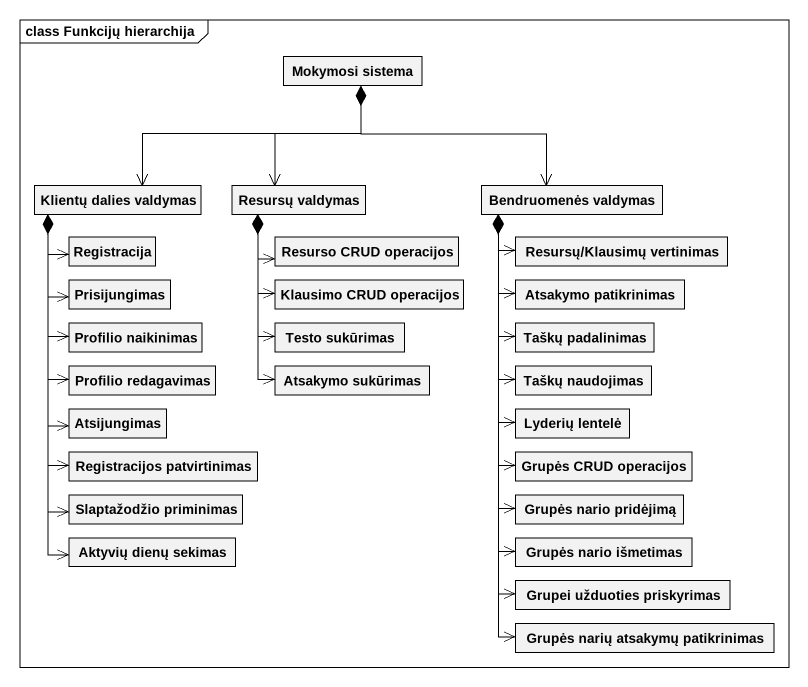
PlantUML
@startuml
mainframe class Funkcijų hierarchija
hide circle
hide empty members
class "Mokymosi sistema" as Mokymosi_sistema
class "Klientų dalies valdymas" as Klientų_dalies_valdymas
class "Resursų valdymas" as Resursų_valdymas
class "Bendruomenės valdymas" as Bendruomenės_valdymas
class Registracija
class "Resurso CRUD operacijos" as Resurso_CRUD_operacijos
class "Resursų/Klausimų vertinimas" as Resursų_Klausimų_vertinimas
class Prisijungimas
class "Profilio naikinimas" as Profilio_naikinimas
class "Testo sukūrimas" as Testo_sukūrimas
class "Klausimo CRUD operacijos" as Klausimo_CRUD_operacijos
class "Atsakymo patikrinimas" as Atsakymo_patikrinimas
class "Taškų padalinimas" as Taškų_padalinimas
class "Profilio redagavimas" as Profilio_redagavimas
class "Atsakymo sukūrimas" as Atsakymo_sukūrimas
class "Taškų naudojimas" as Taškų_naudojimas
class Atsijungimas
class "Lyderių lentelė" as Lyderių_lentelė
class "Slaptažodžio priminimas" as Slaptažodžio_priminimas
class "Registracijos patvirtinimas" as Registracijos_patvirtinimas
class "Grupės CRUD operacijos" as Grupės_CRUD_operacijos
class "Grupės nario pridėjimą" as Grupės_nario_pridėjimą
class "Aktyvių dienų sekimas" as Aktyvių_dienų_sekimas
class "Grupės nario išmetimas" as Grupės_nario_išmetimas
class "Grupei užduoties priskyrimas" as Grupei_užduoties_priskyrimas
class "Grupės narių atsakymų patikrinimas" as Grupės_narių_atsakymų
Mokymosi_sistema *-left-> Klientų_dalies_valdymas
Mokymosi_sistema *--> Resursų_valdymas
Mokymosi_sistema *-right-> Bendruomenės_valdymas
Klientų_dalies_valdymas *--> Registracija
Klientų_dalies_valdymas *--> Prisijungimas
Klientų_dalies_valdymas *--> Profilio_naikinimas
Klientų_dalies_valdymas *--> Profilio_redagavimas
Klientų_dalies_valdymas *--> Atsijungimas
Klientų_dalies_valdymas *--> Slaptažodžio_priminimas
Klientų_dalies_valdymas *--> Registracijos_patvirtinimas
Klientų_dalies_valdymas *--> Aktyvių_dienų_sekimas
Resursų_valdymas *--> Resurso_CRUD_operacijos
Resursų_valdymas *--> Testo_sukūrimas
Resursų_valdymas *--> Klausimo_CRUD_operacijos
Resursų_valdymas *--> Atsakymo_sukūrimas
Bendruomenės_valdymas *--> Resursų_Klausimų_vertinimas
Bendruomenės_valdymas *--> Atsakymo_patikrinimas
Bendruomenės_valdymas *--> Taškų_padalinimas
Bendruomenės_valdymas *--> Taškų_naudojimas
Bendruomenės_valdymas *--> Lyderių_lentelė
Bendruomenės_valdymas *--> Grupės_CRUD_operacijos
Bendruomenės_valdymas *--> Grupės_nario_pridėjimą
Bendruomenės_valdymas *--> Grupės_nario_išmetimas
Bendruomenės_valdymas *--> Grupei_užduoties_priskyrimas
Bendruomenės_valdymas *--> Grupės_narių_atsakymų
@enduml
